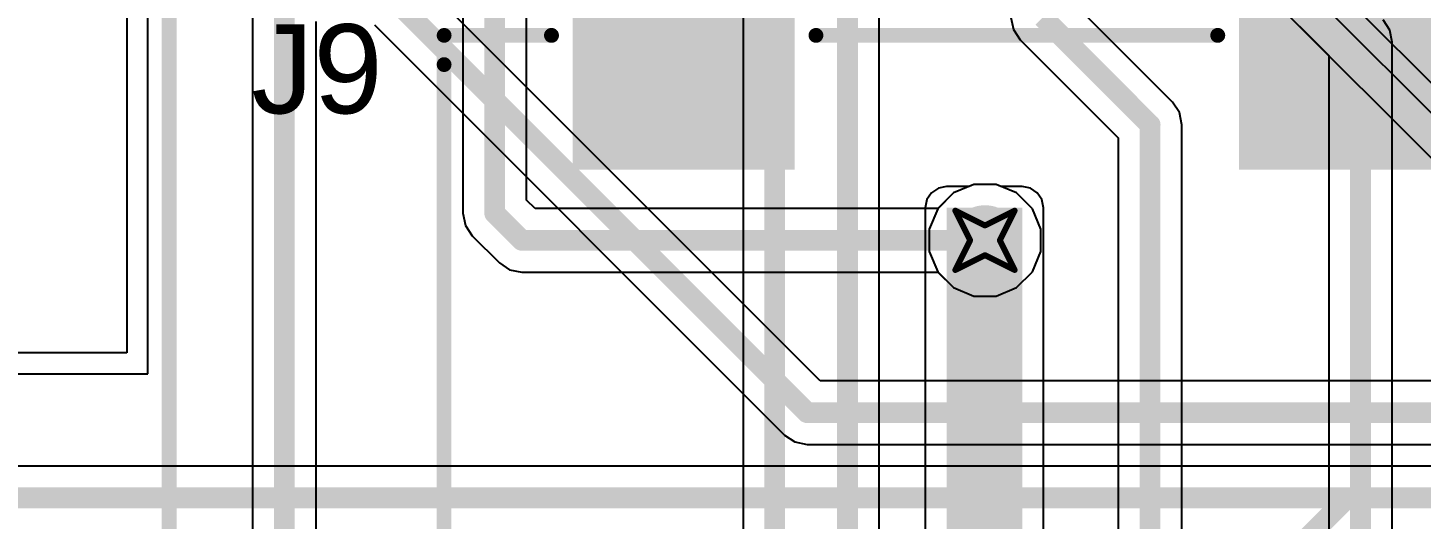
# Model space of a CAD drawing. Header units: inches. Extents: x -3 to 488, y -11 to 93.
# Drawn here: x 58.97 to 70.89, y 3.94 to 8.14 of the extents above; entities that cross this region are included whole.
import ezdxf

# ---------------------------------------------------------------- set-up
doc = ezdxf.new("R2010")
doc.units = ezdxf.units.IN
for name, color, linetype in [('Bottom Layer', 5, 'Continuous'), ('Drill Drawing', 1, 'Continuous'), ('Layer 1', 16, 'Continuous'), ('Layer 2', 76, 'Continuous'), ('Top Layer', 1, 'Continuous'), ('Top Overlay', 2, 'Continuous'), ('Top Paste', 8, 'Continuous'), ('Top Solder', 216, 'Continuous'), ('Via Holes', 16, 'Continuous')]:
    doc.layers.add(name, color=color, linetype=linetype)
doc.styles.add('Arial', font='', dxfattribs={"height": 0.2})
doc.styles.get('Arial').set_extended_font_data('Arial')

msp = doc.modelspace()

# ---------------------------------------------------------------- hatches: boundary and pattern name
at = {"layer": 'Bottom Layer'}
h = msp.add_hatch(color=5, dxfattribs=at)
edge = h.paths.add_edge_path()
edge.add_arc((67.158, 6.325), 0.3, 0, 360)
at = {"layer": 'Layer 1'}
h = msp.add_hatch(color=16, dxfattribs=at)
edge = h.paths.add_edge_path()
edge.add_arc((67.158, 6.325), 0.3, 0, 360)
at = {"layer": 'Layer 2'}
msp.add_hatch(color=76, dxfattribs=at).paths.add_polyline_path([(66.829, -5.436), (67.477, -5.436), (67.477, 6.604), (66.829, 6.604)])
h = msp.add_hatch(color=76, dxfattribs=at)
edge = h.paths.add_edge_path()
edge.add_arc((67.158, 6.325), 0.3, 0, 360)
at = {"layer": 'Top Layer'}
for points in [[(63.68, 8.378), (65.48, 8.378), (65.48, 6.978), (63.68, 6.978)], [(69.38, 8.378), (71.18, 8.378), (71.18, 6.978), (69.38, 6.978)]]:
    msp.add_hatch(color=1, dxfattribs=at).paths.add_polyline_path(points)
h = msp.add_hatch(color=1, dxfattribs=at)
edge = h.paths.add_edge_path()
edge.add_arc((67.158, 6.325), 0.3, 0, 360)
at = {"layer": 'Top Paste'}
for points in [[(63.68, 8.378), (65.48, 8.378), (65.48, 6.978), (63.68, 6.978)], [(69.38, 8.378), (71.18, 8.378), (71.18, 6.978), (69.38, 6.978)]]:
    msp.add_hatch(color=8, dxfattribs=at).paths.add_polyline_path(points)
at = {"layer": 'Top Solder'}
for points in [[(63.63, 8.428), (65.53, 8.428), (65.53, 6.928), (63.63, 6.928)], [(69.33, 8.428), (71.23, 8.428), (71.23, 6.928), (69.33, 6.928)]]:
    msp.add_hatch(color=216, dxfattribs=at).paths.add_polyline_path(points)
at = {"layer": 'Via Holes'}
h = msp.add_hatch(color=7, dxfattribs=at)
edge = h.paths.add_edge_path()
edge.add_arc((67.158, 6.325), 0.15, 0, 360)

# ---------------------------------------------------------------- linework, layer by layer
at = {"layer": 'Bottom Layer'}
for p, q in [((71.325, 7.321), (69.018, 9.628)), ((68.89, 9.5), (71.25, 7.14)), ((67.063, 6.802), (66.887, 6.73)), ((67.253, 6.802), (67.063, 6.802)), ((67.428, 6.73), (67.253, 6.802)), ((66.887, 6.73), (66.753, 6.595)), ((67.563, 6.595), (67.428, 6.73)), ((66.753, 6.595), (66.68, 6.42)), ((67.635, 6.42), (67.563, 6.595)), ((66.68, 6.42), (66.68, 6.23)), ((67.635, 6.23), (67.635, 6.42)), ((66.68, 6.23), (66.753, 6.054)), ((67.563, 6.054), (67.635, 6.23)), ((66.753, 6.054), (66.887, 5.92)), ((67.428, 5.92), (67.563, 6.054)), ((66.887, 5.92), (67.063, 5.847)), ((67.063, 5.847), (67.253, 5.847)), ((67.253, 5.847), (67.428, 5.92))]:
    msp.add_line(p, q, dxfattribs=at)
at = {"layer": 'Drill Drawing'}
for points in [[(66.904, 6.579, 0.0508, 0.0508, 0), (67.158, 6.452, 0.0508, 0.0508, 0)], [(66.904, 6.579, 0.0508, 0.0508, 0), (67.031, 6.325, 0.0508, 0.0508, 0)], [(67.158, 6.452, 0.0508, 0.0508, 0), (67.412, 6.579, 0.0508, 0.0508, 0)], [(67.285, 6.325, 0.0508, 0.0508, 0), (67.412, 6.579, 0.0508, 0.0508, 0)], [(66.904, 6.071, 0.0508, 0.0508, 0), (67.031, 6.325, 0.0508, 0.0508, 0)], [(67.285, 6.325, 0.0508, 0.0508, 0), (67.412, 6.071, 0.0508, 0.0508, 0)], [(66.904, 6.071, 0.0508, 0.0508, 0), (67.158, 6.198, 0.0508, 0.0508, 0)], [(67.158, 6.198, 0.0508, 0.0508, 0), (67.412, 6.071, 0.0508, 0.0508, 0)]]:
    msp.add_lwpolyline(points, format="xyseb", dxfattribs=at)
for points in [[(66.891, 6.579, 0.0254, 0.0254, 1), (66.916, 6.579, 0.0254, 0.0254, 1)], [(66.891, 6.579, 0.0254, 0.0254, 1), (66.916, 6.579, 0.0254, 0.0254, 1)], [(67.399, 6.579, 0.0254, 0.0254, 1), (67.424, 6.579, 0.0254, 0.0254, 1)], [(67.399, 6.579, 0.0254, 0.0254, 1), (67.424, 6.579, 0.0254, 0.0254, 1)], [(67.145, 6.452, 0.0254, 0.0254, 1), (67.17, 6.452, 0.0254, 0.0254, 1)], [(67.145, 6.452, 0.0254, 0.0254, 1), (67.17, 6.452, 0.0254, 0.0254, 1)], [(67.018, 6.325, 0.0254, 0.0254, 1), (67.043, 6.325, 0.0254, 0.0254, 1)], [(67.018, 6.325, 0.0254, 0.0254, 1), (67.043, 6.325, 0.0254, 0.0254, 1)], [(67.272, 6.325, 0.0254, 0.0254, 1), (67.297, 6.325, 0.0254, 0.0254, 1)], [(67.272, 6.325, 0.0254, 0.0254, 1), (67.297, 6.325, 0.0254, 0.0254, 1)], [(67.145, 6.198, 0.0254, 0.0254, 1), (67.17, 6.198, 0.0254, 0.0254, 1)], [(67.145, 6.198, 0.0254, 0.0254, 1), (67.17, 6.198, 0.0254, 0.0254, 1)], [(66.891, 6.071, 0.0254, 0.0254, 1), (66.916, 6.071, 0.0254, 0.0254, 1)], [(66.891, 6.071, 0.0254, 0.0254, 1), (66.916, 6.071, 0.0254, 0.0254, 1)], [(67.399, 6.071, 0.0254, 0.0254, 1), (67.424, 6.071, 0.0254, 0.0254, 1)], [(67.399, 6.071, 0.0254, 0.0254, 1), (67.424, 6.071, 0.0254, 0.0254, 1)]]:
    msp.add_lwpolyline(points, format="xyseb", close=True, dxfattribs=at)
at = {"layer": 'Layer 1'}
for p, q in [((69.186, 8.819), (72.463, 5.542)), ((65.748, 5.123), (62.318, 8.553)), ((61.934, 8.169), (65.443, 4.659)), ((67.063, 6.802), (66.887, 6.73)), ((67.253, 6.802), (67.063, 6.802)), ((67.428, 6.73), (67.253, 6.802)), ((66.887, 6.73), (66.753, 6.595)), ((67.563, 6.595), (67.428, 6.73)), ((66.753, 6.595), (66.68, 6.42)), ((67.635, 6.42), (67.563, 6.595)), ((66.68, 6.42), (66.68, 6.23)), ((67.635, 6.23), (67.635, 6.42)), ((66.68, 6.23), (66.753, 6.054)), ((67.563, 6.054), (67.635, 6.23)), ((66.753, 6.054), (66.887, 5.92)), ((67.428, 5.92), (67.563, 6.054)), ((66.887, 5.92), (67.063, 5.847)), ((67.063, 5.847), (67.253, 5.847)), ((67.253, 5.847), (67.428, 5.92)), ((109.961, 5.123), (65.748, 5.123)), ((65.443, 4.659), (65.443, 4.659)), ((65.443, 4.659), (65.532, 4.6)), ((65.532, 4.6), (65.636, 4.579)), ((65.636, 4.579), (65.636, 4.579)), ((65.636, 4.579), (101.096, 4.579))]:
    msp.add_line(p, q, dxfattribs=at)
for points in [[(57.619, 20.771, 0.178, 0.178, 0), (72.655, 5.735, 0.178, 0.178, 0)], [(60.279, 18.796, 0.178, 0.178, 0), (72.629, 6.446, 0.178, 0.178, 0)], [(61.84, 8.647, 0.178, 0.178, 0), (65.636, 4.851, 0.178, 0.178, 0)], [(65.636, 4.851, 0.178, 0.178, 0), (120.472, 4.851, 0.178, 0.178, 0)]]:
    msp.add_lwpolyline(points, format="xyseb", dxfattribs=at)
msp.add_lwpolyline([(65.591, 4.851, 0.0889, 0.0889, 1), (65.68, 4.851, 0.0889, 0.0889, 1)], format="xyseb", close=True, dxfattribs=at)
msp.add_lwpolyline([(65.591, 4.851, 0.0889, 0.0889, 1), (65.68, 4.851, 0.0889, 0.0889, 1)], format="xyseb", close=True, dxfattribs=at)
at = {"layer": 'Layer 2'}
for p, q in [((59.816, 10.421), (59.816, 5.363)), ((59.997, 5.182), (59.997, 10.421)), ((60.891, 10.439), (60.891, 3.48)), ((65.088, 10.439), (65.088, 1.072)), ((66.253, 2.686), (66.253, 10.439)), ((69.186, 8.819), (70.098, 7.907)), ((68.763, 7.506), (67.924, 8.344)), ((67.38, 8.232), (67.401, 8.128)), ((61.435, 3.593), (61.435, 8.197)), ((67.401, 8.128), (67.459, 8.039)), ((70.621, 8.123), (70.563, 8.212)), ((70.642, 8.019), (70.621, 8.123)), ((67.459, 8.039), (68.298, 7.201)), ((70.642, 1.072), (70.642, 8.019)), ((70.642, 8.019), (70.642, 8.019)), ((70.098, 7.907), (70.098, 1.072)), ((68.821, 7.417), (68.763, 7.506)), ((68.842, 7.313), (68.821, 7.417)), ((68.842, 0.081), (68.842, 7.313)), ((68.298, 7.201), (68.298, 0.081)), ((67.063, 6.802), (67.021, 6.785)), ((67.253, 6.802), (67.063, 6.802)), ((67.294, 6.785), (67.253, 6.802)), ((66.7, 6.732), (66.661, 6.673)), ((66.759, 6.771), (66.7, 6.732)), ((66.829, 6.785), (66.759, 6.771)), ((67.021, 6.785), (66.829, 6.785)), ((67.477, 6.785), (67.294, 6.785)), ((67.546, 6.771), (67.477, 6.785)), ((67.605, 6.732), (67.546, 6.771)), ((67.645, 6.673), (67.605, 6.732)), ((66.661, 6.673), (66.647, 6.604)), ((66.647, 6.604), (66.647, 0.137)), ((67.658, 6.604), (67.645, 6.673)), ((67.658, -1.142), (67.658, 6.604)), ((59.816, 5.363), (52.746, 5.363)), ((52.565, 5.182), (59.997, 5.182))]:
    msp.add_line(p, q, dxfattribs=at)
for points in [[(61.163, 3.48, 0.178, 0.178, 0), (61.163, 25.774, 0.178, 0.178, 0)], [(65.359, 0.668, 0.178, 0.178, 0), (65.359, 25.42, 0.178, 0.178, 0)], [(65.981, 2.282, 0.178, 0.178, 0), (65.981, 21.397, 0.178, 0.178, 0)], [(68.548, 9.841, 0.178, 0.178, 0), (70.37, 8.019, 0.178, 0.178, 0)], [(67.652, 8.232, 0.178, 0.178, 0), (68.57, 7.313, 0.178, 0.178, 0)], [(70.37, 0.668, 0.178, 0.178, 0), (70.37, 8.019, 0.178, 0.178, 0)], [(68.57, -0.322, 0.178, 0.178, 0), (68.57, 7.313, 0.178, 0.178, 0)]]:
    msp.add_lwpolyline(points, format="xyseb", dxfattribs=at)
for points in [[(70.326, 8.019, 0.0889, 0.0889, 1), (70.415, 8.019, 0.0889, 0.0889, 1)], [(70.326, 8.019, 0.0889, 0.0889, 1), (70.415, 8.019, 0.0889, 0.0889, 1)], [(68.526, 7.313, 0.0889, 0.0889, 1), (68.615, 7.313, 0.0889, 0.0889, 1)], [(68.526, 7.313, 0.0889, 0.0889, 1), (68.615, 7.313, 0.0889, 0.0889, 1)]]:
    msp.add_lwpolyline(points, format="xyseb", close=True, dxfattribs=at)
at = {"layer": 'Top Layer'}
for p, q in [((62.691, 8.287), (62.691, 6.557)), ((63.235, 6.669), (63.235, 8.287)), ((67.063, 6.802), (66.887, 6.73)), ((67.253, 6.802), (67.063, 6.802)), ((67.428, 6.73), (67.253, 6.802)), ((66.887, 6.73), (66.754, 6.597)), ((67.563, 6.595), (67.428, 6.73)), ((62.691, 6.557), (62.712, 6.452)), ((63.308, 6.597), (63.235, 6.669)), ((66.754, 6.597), (63.308, 6.597)), ((67.635, 6.42), (67.563, 6.595)), ((62.712, 6.452), (62.771, 6.364)), ((62.771, 6.364), (63.003, 6.132)), ((67.635, 6.23), (67.635, 6.42)), ((67.563, 6.054), (67.635, 6.23)), ((63.003, 6.132), (63.091, 6.073)), ((63.091, 6.073), (63.195, 6.053)), ((63.195, 6.053), (66.754, 6.053)), ((66.754, 6.053), (66.887, 5.92)), ((67.428, 5.92), (67.563, 6.054)), ((66.887, 5.92), (67.063, 5.847)), ((67.063, 5.847), (67.253, 5.847)), ((67.253, 5.847), (67.428, 5.92)), ((101.09, 4.394), (58.688, 4.394))]:
    msp.add_line(p, q, dxfattribs=at)
for points in [[(62.963, 6.557, 0.178, 0.178, 0), (62.963, 8.694, 0.178, 0.178, 0)], [(62.963, 6.557, 0.178, 0.178, 0), (63.195, 6.325, 0.178, 0.178, 0)], [(63.195, 6.325, 0.178, 0.178, 0), (67.158, 6.325, 0.178, 0.178, 0)], [(58.576, 4.122, 0.178, 0.178, 0), (70.258, 4.122, 0.178, 0.178, 0)], [(69.254, 3.119, 0.178, 0.178, 0), (70.258, 4.122, 0.178, 0.178, 0)], [(70.258, 4.122, 0.178, 0.178, 0), (101.494, 4.122, 0.178, 0.178, 0)]]:
    msp.add_lwpolyline(points, format="xyseb", dxfattribs=at)
for points in [[(62.919, 6.557, 0.0889, 0.0889, 1), (63.008, 6.557, 0.0889, 0.0889, 1)], [(62.919, 6.557, 0.0889, 0.0889, 1), (63.008, 6.557, 0.0889, 0.0889, 1)], [(63.151, 6.325, 0.0889, 0.0889, 1), (63.24, 6.325, 0.0889, 0.0889, 1)], [(63.151, 6.325, 0.0889, 0.0889, 1), (63.24, 6.325, 0.0889, 0.0889, 1)], [(67.113, 6.325, 0.0889, 0.0889, 1), (67.202, 6.325, 0.0889, 0.0889, 1)], [(70.213, 4.122, 0.0889, 0.0889, 1), (70.302, 4.122, 0.0889, 0.0889, 1)], [(70.213, 4.122, 0.0889, 0.0889, 1), (70.302, 4.122, 0.0889, 0.0889, 1)], [(70.213, 4.122, 0.0889, 0.0889, 1), (70.302, 4.122, 0.0889, 0.0889, 1)]]:
    msp.add_lwpolyline(points, format="xyseb", close=True, dxfattribs=at)
at = {"layer": 'Top Overlay'}
for points in [[(60.178, 2.368, 0.127, 0.127, 0), (60.178, 15.638, 0.127, 0.127, 0)], [(62.53, 8.078, 0.127, 0.127, 0), (63.449, 8.078, 0.127, 0.127, 0)], [(62.53, 7.828, 0.127, 0.127, 0), (62.53, 8.078, 0.127, 0.127, 0)], [(65.711, 8.078, 0.127, 0.127, 0), (69.149, 8.078, 0.127, 0.127, 0)], [(62.53, -4.291, 0.127, 0.127, 0), (62.53, 7.828, 0.127, 0.127, 0)]]:
    msp.add_lwpolyline(points, format="xyseb", dxfattribs=at)
for points in [[(62.499, 8.078, 0.0635, 0.0635, 1), (62.562, 8.078, 0.0635, 0.0635, 1)], [(62.499, 8.078, 0.0635, 0.0635, 1), (62.562, 8.078, 0.0635, 0.0635, 1)], [(63.417, 8.078, 0.0635, 0.0635, 1), (63.481, 8.078, 0.0635, 0.0635, 1)], [(65.68, 8.078, 0.0635, 0.0635, 1), (65.743, 8.078, 0.0635, 0.0635, 1)], [(69.117, 8.078, 0.0635, 0.0635, 1), (69.181, 8.078, 0.0635, 0.0635, 1)], [(62.499, 7.828, 0.0635, 0.0635, 1), (62.562, 7.828, 0.0635, 0.0635, 1)], [(62.499, 7.828, 0.0635, 0.0635, 1), (62.562, 7.828, 0.0635, 0.0635, 1)]]:
    msp.add_lwpolyline(points, format="xyseb", close=True, dxfattribs=at)

# ---------------------------------------------------------------- texts
at = {"layer": 'Top Overlay', "style": 'Arial'}
msp.add_text('J9', height=0.762, dxfattribs=at).set_placement((60.881, 7.411))

doc.saveas('drawing.dxf')
